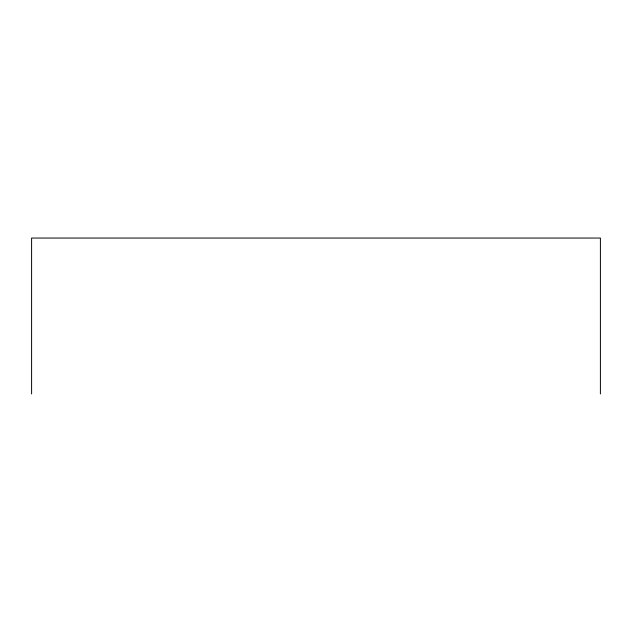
<?xml version="1.0" encoding="UTF-8"?>
<svg xmlns="http://www.w3.org/2000/svg" width="632" height="632" viewBox="0 0 632 632"><rect width="100%" height="100%" fill="white"/><g stroke="black" fill="none" stroke-linecap="round" stroke-linejoin="round"><path stroke-width="0.95" d="M600.4 393.949L600.4 238.051L31.6 238.051L31.6 393.949"/></g></svg>
